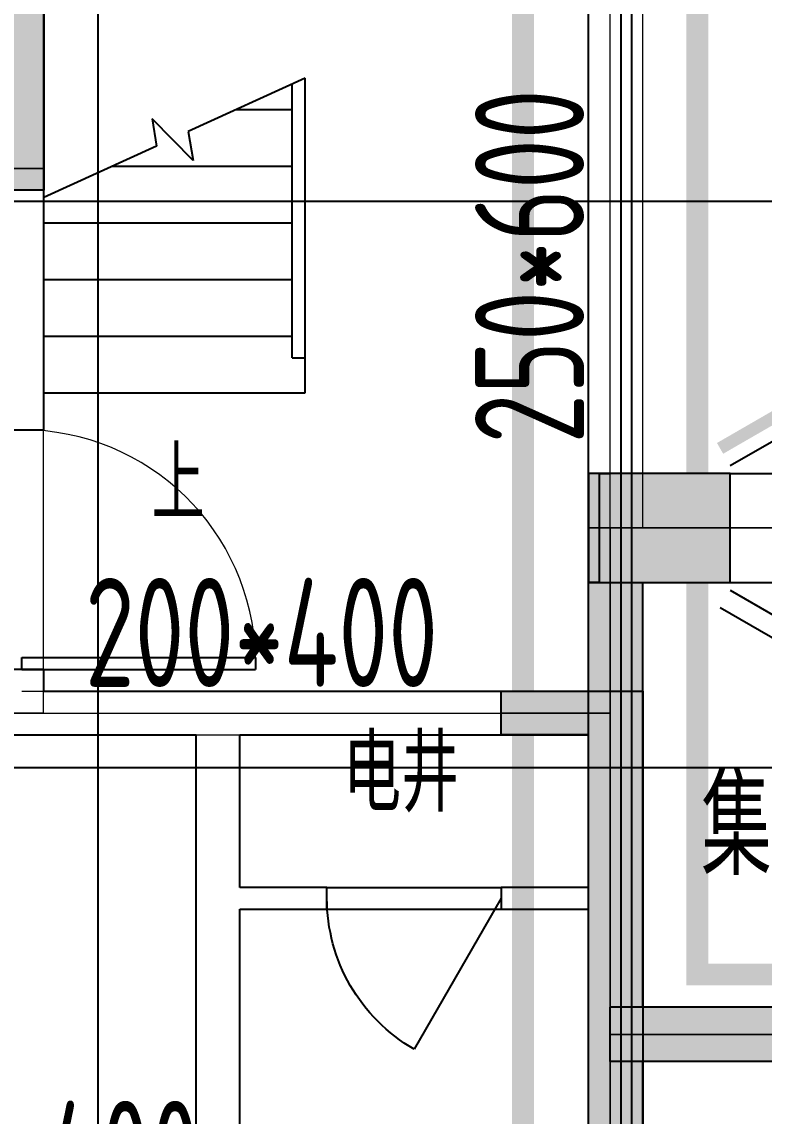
# Model space of a CAD drawing. Extents: x 369444 to 684549, y -549309 to 575337.
# Drawn here: x 420974 to 424381, y 402557 to 407579 of the extents above; entities that cross this region are included whole.
import ezdxf

# ---------------------------------------------------------------- set-up
doc = ezdxf.new("R2010")
doc.units = 0
doc.header["$LTSCALE"] = 1000
doc.header["$MEASUREMENT"] = 0
doc.linetypes.add('DASH', pattern=[0.35, 0.25, -0.1])
for name, color, linetype, lineweight, true_color in [('-1-0-1', 7, 'Continuous', 0, 0xc0c0c0), ('-1-1-2', 7, 'Continuous', 0, 0xc0c0c0), ('-2-0-1', 1, 'Continuous', 0, 0xff0000), ('-2-1-2', 9, 'Continuous', 0, 0x808080), ('1-6-1', 7, 'Continuous', 0, 0x55ff55), ('1-6-2', 7, 'Continuous', 0, 0x55ff55), ('12-6-1', 4, 'Continuous', 0, 0x00ffff), ('12-6-2', 4, 'Continuous', 0, 0x00ffff), ('12-6-5', 4, 'Continuous', 0, 0x00ffff)]:
    doc.layers.add(name, color=color, linetype=linetype, lineweight=lineweight, true_color=true_color)
for name, color, linetype in [('A-WALL-HATCH', 8, 'Continuous'), ('COLUMN', 9, 'Continuous'), ('DIM_SYMB', 3, 'Continuous'), ('DOTE', 1, 'Continuous'), ('PUB_HATCH', 8, 'Continuous'), ('STAIR', 2, 'Continuous'), ('WALL', 9, 'Continuous'), ('WINDOW', 4, 'Continuous'), ('房间名称', 72, 'Continuous'), ('防火分区线', 7, 'Continuous')]:
    doc.layers.add(name, color=color, linetype=linetype)
doc.styles.add('_TCH_DIM', font='SIMPLEX', dxfattribs={"bigfont": 'GBCBIG'})
doc.styles.add('HNSJY', font='hnsjy-07.shx', dxfattribs={"width": 0.8, "bigfont": 'hnsjy-hz.shx'})
doc.styles.add('yjkcad', font='yjkeng.shx', dxfattribs={"width": 0.7, "height": 250, "bigfont": 'yjkchn.shx'})

# ---------------------------------------------------------------- blocks, each defined once
blk = doc.blocks.new('22#loudixiayicengjksdf')
at = {"layer": 'WALL'}
h = blk.add_hatch(color=0, dxfattribs=at)
h.dxf.hatch_style = 1
h.paths.add_polyline_path([(-183057.3, -69118.8), (-183057.3, -68618.8), (-183557.3, -68618.8), (-183557.3, -69118.8)], flags=17)
h.paths.add_polyline_path([(-170857.3, -69118.8), (-170857.3, -68618.8), (-171407.3, -68618.8), (-171407.3, -69118.8)], flags=17)
h.paths.add_polyline_path([(-171407.3, -70818.8), (-171157.3, -70818.8), (-171157.3, -70418.8), (-171557.3, -70418.8), (-171557.3, -70818.8)], flags=17)
h.paths.add_polyline_path([(-183507.3, -70818.8), (-183357.3, -70818.8), (-183357.3, -70418.8), (-183757.3, -70418.8), (-183757.3, -70818.8)], flags=17)
h.paths.add_polyline_path([(-168657.3, -64218.8), (-170857.3, -64218.8), (-170857.3, -66418.8), (-170307.3, -66418.8), (-170307.3, -66618.8), (-171107.3, -66618.8), (-171107.3, -63968.8), (-168457.3, -63968.8), (-168457.3, -66618.8), (-169207.3, -66618.8), (-169207.3, -66418.8), (-168657.3, -66418.8)])
h.paths.add_polyline_path([(-179257.3, -73468.8), (-179807.3, -73468.8), (-179807.3, -73218.8), (-179257.3, -73218.8), (-178857.3, -73218.8), (-178857.3, -73468.8), (-179007.3, -73468.8), (-179007.3, -76368.8), (-180757.3, -76368.8), (-180757.3, -76118.8), (-179257.3, -76118.8)])
h.paths.add_polyline_path([(-165957.3, -64218.8), (-166607.3, -64218.8), (-166607.3, -63968.8), (-165707.3, -63968.8), (-165707.3, -65768.8), (-165957.3, -65768.8)])
h.paths.add_polyline_path([(-188307.3, -64018.8), (-188957.3, -64018.8), (-188957.3, -65568.8), (-189207.3, -65568.8), (-189207.3, -63768.8), (-188307.3, -63768.8)])
h.paths.add_polyline_path([(-173307.3, -80968.8), (-174157.3, -80968.8), (-174857.3, -80968.8), (-174857.3, -80718.8), (-174407.3, -80718.8), (-174407.3, -77518.8), (-174157.3, -77518.8), (-174157.3, -80718.8), (-173307.3, -80718.8)])
h.paths.add_polyline_path([(-180757.3, -80968.8), (-181607.3, -80968.8), (-181607.3, -80718.8), (-180757.3, -80718.8), (-180757.3, -77518.8), (-180507.3, -77518.8), (-180507.3, -80718.8), (-180057.3, -80718.8), (-180057.3, -80968.8)])
h.paths.add_polyline_path([(-175107.3, -73468.8), (-175657.3, -73468.8), (-175657.3, -76118.8), (-174157.3, -76118.8), (-174157.3, -76368.8), (-175907.3, -76368.8), (-175907.3, -73468.8), (-176057.3, -73468.8), (-176057.3, -73218.8), (-175657.3, -73218.8), (-175107.3, -73218.8)])
h.paths.add_polyline_path([(-159582.3, -72668.8), (-160057.3, -72668.8), (-160057.3, -74418.8), (-160307.3, -74418.8), (-160307.3, -72668.8), (-160407.3, -72668.8), (-160407.3, -72418.8), (-160057.3, -72418.8), (-159582.3, -72418.8)])
h.paths.add_polyline_path([(-163357.3, -80968.8), (-163657.3, -80968.8), (-164057.3, -80968.8), (-164057.3, -80718.8), (-163907.3, -80718.8), (-163907.3, -77118.8), (-163657.3, -77118.8), (-163657.3, -80718.8), (-163357.3, -80718.8)])
h.paths.add_polyline_path([(-166757.3, -80968.8), (-167782.3, -80968.8), (-168557.3, -80968.8), (-168557.3, -80718.8), (-167807.3, -80718.8), (-167807.3, -77018.8), (-167507.3, -77018.8), (-167507.3, -80718.8), (-166757.3, -80718.8)])
h.paths.add_polyline_path([(-191007.3, -75018.8), (-191007.3, -75818.8), (-193107.3, -75818.8), (-193107.3, -75568.8), (-191257.3, -75568.8), (-191257.3, -75018.8)])
h.paths.add_polyline_path([(-183307.3, -66418.8), (-184057.3, -66418.8), (-184057.3, -64018.8), (-186257.3, -64018.8), (-186257.3, -66218.8), (-185707.3, -66218.8), (-185707.3, -66418.8), (-186457.3, -66418.8), (-186457.3, -63768.8), (-183807.3, -63768.8), (-183807.3, -66168.8), (-183307.3, -66168.8)])
h.paths.add_polyline_path([(-171407.3, -73468.8), (-171857.3, -73468.8), (-171857.3, -73218.8), (-171157.3, -73218.8), (-171157.3, -76368.8), (-171407.3, -76368.8)])
h.paths.add_polyline_path([(-183057.3, -73468.8), (-183507.3, -73468.8), (-183507.3, -76368.8), (-183757.3, -76368.8), (-183757.3, -73218.8), (-183057.3, -73218.8)])
h.paths.add_polyline_path([(-187382.3, -80968.8), (-188157.3, -80968.8), (-188157.3, -80718.8), (-187407.3, -80718.8), (-187407.3, -77018.8), (-187107.3, -77018.8), (-187107.3, -80718.8), (-186357.3, -80718.8), (-186357.3, -80968.8)])
h.paths.add_polyline_path([(-191257.3, -80968.8), (-191557.3, -80968.8), (-191557.3, -80718.8), (-191257.3, -80718.8), (-191257.3, -77118.8), (-191007.3, -77118.8), (-191007.3, -80718.8), (-190857.3, -80718.8), (-190857.3, -80968.8)])
h.paths.add_polyline_path([(-194857.3, -72668.8), (-195332.3, -72668.8), (-195332.3, -72418.8), (-194857.3, -72418.8), (-194507.3, -72418.8), (-194507.3, -72668.8), (-194607.3, -72668.8), (-194607.3, -74418.8), (-194857.3, -74418.8)])
h.paths.add_polyline_path([(-157057.3, -81968.8), (-157607.3, -81968.8), (-157607.3, -81718.8), (-157357.3, -81718.8), (-157357.3, -77268.8), (-157057.3, -77268.8)])
h.paths.add_polyline_path([(-197307.3, -81968.8), (-197857.3, -81968.8), (-197857.3, -77268.8), (-197557.3, -77268.8), (-197557.3, -81718.8), (-197307.3, -81718.8)])
h.paths.add_polyline_path([(-165557.3, -72668.8), (-165957.3, -72668.8), (-165957.3, -69118.8), (-166357.3, -69118.8), (-166357.3, -68918.8), (-165707.3, -68918.8), (-165707.3, -72418.8), (-165557.3, -72418.8)])
h.paths.add_polyline_path([(-188957.3, -72668.8), (-189357.3, -72668.8), (-189357.3, -72418.8), (-189207.3, -72418.8), (-189207.3, -68918.8), (-188507.3, -68918.8), (-188507.3, -69118.8), (-188957.3, -69118.8)])
h.paths.add_polyline_path([(-160857.3, -80968.8), (-161557.3, -80968.8), (-161557.3, -80718.8), (-160857.3, -80718.8), (-160857.3, -77818.8), (-160607.3, -77818.8), (-160607.3, -80718.8), (-160607.3, -81718.8), (-160007.3, -81718.8), (-160007.3, -81968.8), (-160857.3, -81968.8)])
h.paths.add_polyline_path([(-187107.3, -71318.8), (-187107.3, -74818.8), (-187407.3, -74818.8), (-187407.3, -71318.8)])
h.paths.add_polyline_path([(-193357.3, -80968.8), (-194057.3, -80968.8), (-194057.3, -81968.8), (-194907.3, -81968.8), (-194907.3, -81718.8), (-194307.3, -81718.8), (-194307.3, -80718.8), (-194307.3, -77818.8), (-194057.3, -77818.8), (-194057.3, -80718.8), (-193357.3, -80718.8)])
h.paths.add_polyline_path([(-167507.3, -71318.8), (-167507.3, -74818.8), (-167807.3, -74818.8), (-167807.3, -71318.8)])
h.paths.add_polyline_path([(-171157.3, -80968.8), (-171507.3, -80968.8), (-171507.3, -80718.8), (-171407.3, -80718.8), (-171407.3, -77518.8), (-171157.3, -77518.8), (-171157.3, -80718.8), (-170957.3, -80718.8), (-170957.3, -80968.8)])
h.paths.add_polyline_path([(-183407.3, -80968.8), (-183757.3, -80968.8), (-183957.3, -80968.8), (-183957.3, -80718.8), (-183757.3, -80718.8), (-183757.3, -77518.8), (-183507.3, -77518.8), (-183507.3, -80718.8), (-183407.3, -80718.8)])
h.paths.add_polyline_path([(-157057.3, -75818.8), (-157757.3, -75818.8), (-157757.3, -75568.8), (-157357.3, -75568.8), (-157357.3, -72668.8), (-157732.3, -72668.8), (-157732.3, -72418.8), (-157057.3, -72418.8)])
h.paths.add_polyline_path([(-197157.3, -75818.8), (-197857.3, -75818.8), (-197857.3, -72418.8), (-197182.3, -72418.8), (-197182.3, -72668.8), (-197557.3, -72668.8), (-197557.3, -75568.8), (-197157.3, -75568.8)])
h.paths.add_polyline_path([(-163907.3, -72668.8), (-163957.3, -72668.8), (-163957.3, -72418.8), (-163657.3, -72418.8), (-163257.3, -72418.8), (-163257.3, -72668.8), (-163657.3, -72668.8), (-163657.3, -73518.8), (-163907.3, -73518.8)])
h.paths.add_polyline_path([(-190957.3, -72668.8), (-191007.3, -72668.8), (-191007.3, -73518.8), (-191257.3, -73518.8), (-191257.3, -72668.8), (-191657.3, -72668.8), (-191657.3, -72418.8), (-191257.3, -72418.8), (-190957.3, -72418.8)])
h.paths.add_polyline_path([(-161807.3, -75818.8), (-163907.3, -75818.8), (-163907.3, -75018.8), (-163657.3, -75018.8), (-163657.3, -75568.8), (-161807.3, -75568.8)])
edge = h.paths.add_edge_path()
edge.add_line((-183557.3, -66418.8), (-183557.3, -66518.8))
edge.add_line((-183557.3, -66518.8), (-183307.3, -66518.8))
edge.add_line((-183307.3, -66518.8), (-183307.3, -66418.8))
edge.add_line((-183507.3, -70818.8), (-183507.3, -71568.8))
edge.add_line((-183507.3, -71568.8), (-185557.3, -71568.8))
edge.add_line((-185557.3, -71568.8), (-185557.3, -71318.8))
edge.add_line((-185557.3, -71318.8), (-183757.3, -71318.8))
edge.add_line((-183757.3, -71318.8), (-183757.3, -70818.8))
edge.add_line((-171157.3, -70818.8), (-171157.3, -71318.8))
edge.add_line((-171157.3, -71318.8), (-169357.3, -71318.8))
edge.add_line((-169357.3, -71318.8), (-169357.3, -71568.8))
edge.add_line((-169357.3, -71568.8), (-171407.3, -71568.8))
edge.add_line((-171407.3, -71568.8), (-171407.3, -70818.8))
h.paths.add_polyline_path([(-171407.3, -71568.8), (-171157.3, -71568.8), (-171157.3, -70818.8), (-171407.3, -70818.8)], flags=16)
h.paths.add_polyline_path([(-171157.3, -71568.8), (-169357.3, -71568.8), (-169357.3, -71318.8), (-171157.3, -71318.8)], flags=16)
h.paths.add_polyline_path([(-183757.3, -71568.8), (-183507.3, -71568.8), (-183507.3, -70818.8), (-183757.3, -70818.8)], flags=16)
h.paths.add_polyline_path([(-185557.3, -71568.8), (-183757.3, -71568.8), (-183757.3, -71318.8), (-185557.3, -71318.8)], flags=16)
at = {"layer": 'WALL', "color": 0, "elevation": 14}
for points in [[(-168657.3, -64218.8), (-170857.3, -64218.8), (-170857.3, -66418.8), (-170307.3, -66418.8), (-170307.3, -66618.8), (-171107.3, -66618.8), (-171107.3, -63968.8), (-168457.3, -63968.8), (-168457.3, -66618.8), (-169207.3, -66618.8), (-169207.3, -66418.8), (-168657.3, -66418.8)], [(-165557.3, -72668.8), (-165957.3, -72668.8), (-165957.3, -69118.8), (-166357.3, -69118.8), (-166357.3, -68918.8), (-165707.3, -68918.8), (-165707.3, -72418.8), (-165557.3, -72418.8)]]:
    blk.add_lwpolyline(points, close=True, dxfattribs=at)
blk = doc.blocks.new('$DorLib2D$00000001')
for p, q in [((0.45, 0.975), (0.5, 0.975)), ((0.45, 0), (0.45, 0.975)), ((0.5, 0), (0.5, 0.975)), ((0.5, 0), (0.45, 0))]:
    blk.add_line(p, q)
at = {"lineweight": 13}
blk.add_arc((0.475, 0), 0.975, 91.4693, 180, dxfattribs=at)
blk = doc.blocks.new('$DORLIB2D$00000228')
at = {"color": 0, "lineweight": -2}
blk.add_line((0.5, 0), (0, 0.866), dxfattribs=at)
blk.add_arc((0.5, 0), 1, 120, 180, dxfattribs=at)
blk = doc.blocks.new('$DorLib2D$00000196')
at = {"color": 0}
for p, q in [((-0.5, 0.3571), (0.366, 0.8571)), ((-0.5, -0.3571), (0.366, -0.8571)), ((-0.5571, -0.4561), (0.3089, -0.9561))]:
    blk.add_line(p, q, dxfattribs=at)
at = {"color": 0, "const_width": 0.0714}
blk.add_lwpolyline([(-0.5571, 0.4561), (0.3089, 0.9561)], dxfattribs=at)

msp = doc.modelspace()

# ---------------------------------------------------------------- hatches: boundary and pattern name
at = {"layer": 'A-WALL-HATCH'}
msp.add_hatch(color=256, dxfattribs=at).paths.add_polyline_path([(424224.6, 405007), (424224.6, 405507), (423574.5, 405507), (423574.5, 405007)])
at = {"layer": 'PUB_HATCH'}
for points in [[(423624.6, 405007), (423574.6, 405007), (423694.6, 405107), (423674.6, 405507), (423624.6, 405507)], [(423824.6, 405007), (424224.6, 405007), (424224.6, 405507), (423674.6, 405507), (423694.6, 405107)], [(423774.6, 402927), (423824.6, 403057), (423824.6, 405007), (423694.6, 405107), (423574.6, 405007), (423574.6, 402907)], [(427294.8, 402807), (427294.8, 403057), (423824.6, 403057), (423774.6, 402927), (423824.6, 402807)], [(423574.6, 402507), (423824.6, 402257), (423824.6, 402807), (423774.6, 402927), (423574.6, 402907)]]:
    msp.add_hatch(color=256, dxfattribs=at).paths.add_polyline_path(points)

# ---------------------------------------------------------------- linework, layer by layer
at = {"layer": '-1-0-1', "color": 0}
for p in [(423674.3, 405256.9, -3600), (423174.3, 404406.9, -3600), (423674.3, 404406.9, -3600), (423674.3, 402931.9, -3600)]:
    msp.add_point(p, dxfattribs=at)
at = {"layer": '-1-1-2', "color": 0}
for p, q in [((423674.3, 405256.9, -3600), (423674.3, 405256.9)), ((423174.3, 404406.9, -3600), (423174.3, 404406.9)), ((423674.3, 404406.9, -3600), (423674.3, 404406.9)), ((423674.3, 402931.9, -3600), (423674.3, 402931.9))]:
    msp.add_line(p, q, dxfattribs=at)
at = {"layer": '-2-0-1', "color": 0}
for p, q in [((423674.3, 405256.9, -3600), (423674.3, 407656.9, -3600)), ((423674.3, 404406.9, -3600), (423674.3, 405256.9, -3600)), ((423674.3, 405256.9, -3600), (425549.4, 405256.9, -3600)), ((420974.3, 404406.9, -3600), (423174.3, 404406.9, -3600)), ((423174.3, 404406.9, -3600), (423674.3, 404406.9, -3600)), ((423674.3, 402931.9, -3600), (423674.3, 404406.9, -3600)), ((423674.3, 402931.9, -3600), (425549.4, 402931.9, -3600)), ((423674.3, 402406.9, -3600), (423674.3, 402931.9, -3600))]:
    msp.add_line(p, q, dxfattribs=at)
at = {"layer": '-2-1-2', "color": 0}
for p, q in [((423674.3, 405256.9), (423674.3, 407656.9)), ((423674.3, 404406.9), (423674.3, 405256.9)), ((423674.3, 405256.9), (425549.4, 405256.9)), ((420974.3, 404406.9), (423174.3, 404406.9)), ((423174.3, 404406.9), (423674.3, 404406.9)), ((423674.3, 402931.9), (423674.3, 404406.9)), ((423674.3, 402931.9), (425549.4, 402931.9)), ((423674.3, 402406.9), (423674.3, 402931.9))]:
    msp.add_line(p, q, dxfattribs=at)
at = {"layer": '1-6-1', "color": 0}
for p, q in [((421074.3, 409206.9), (421074.3, 406806.9)), ((421074.3, 406806.9, -3600), (421074.3, 409206.9, -3600)), ((421074.3, 406806.9), (420324.3, 406806.9)), ((420324.3, 406806.9, -3600), (421074.3, 406806.9, -3600)), ((421074.3, 406806.9, -3600), (421074.3, 406806.9)), ((421074.3, 406806.9), (421074.3, 406806.9, -3600)), ((423574.3, 405506.9, -3600), (423574.3, 405506.9)), ((425424.4, 405506.9, -3600), (423574.3, 405506.9, -3600)), ((423574.3, 405506.9), (425424.4, 405506.9)), ((423574.3, 405506.9, -3600), (423574.3, 404506.9, -3600)), ((423574.3, 405506.9), (423574.3, 405506.9, -3600)), ((423574.3, 404506.9), (423574.3, 405506.9)), ((423824.3, 405006.9), (423824.3, 405006.9, -3600)), ((425674.4, 405006.9), (423824.3, 405006.9)), ((423824.3, 405006.9, -3600), (425674.4, 405006.9, -3600)), ((423824.3, 405006.9), (423824.3, 404406.9)), ((423824.3, 405006.9, -3600), (423824.3, 405006.9)), ((423824.3, 404406.9, -3600), (423824.3, 405006.9, -3600)), ((423174.3, 404506.9, -3600), (423174.3, 404506.9)), ((423574.3, 404506.9, -3600), (423174.3, 404506.9, -3600)), ((423174.3, 404506.9), (423574.3, 404506.9)), ((423174.3, 404506.9, -3600), (423174.3, 404306.9, -3600)), ((423174.3, 404506.9), (423174.3, 404506.9, -3600)), ((423174.3, 404306.9), (423174.3, 404506.9)), ((423574.3, 404506.9), (423574.3, 404506.9, -3600)), ((423574.3, 404506.9, -3600), (423574.3, 404506.9)), ((423824.3, 404406.9), (423824.3, 403056.9)), ((423824.3, 404406.9, -3600), (423824.3, 404406.9)), ((423824.3, 403056.9, -3600), (423824.3, 404406.9, -3600)), ((423824.3, 404406.9), (423824.3, 404406.9, -3600)), ((423174.3, 404306.9), (423174.3, 404306.9, -3600)), ((423574.3, 404306.9), (423174.3, 404306.9)), ((423174.3, 404306.9, -3600), (423574.3, 404306.9, -3600)), ((423174.3, 404306.9, -3600), (423174.3, 404306.9)), ((423574.3, 404306.9, -3600), (423574.3, 402931.9, -3600)), ((423574.3, 404306.9), (423574.3, 404306.9, -3600)), ((423574.3, 402931.9), (423574.3, 404306.9)), ((423574.3, 404306.9, -3600), (423574.3, 404306.9)), ((423824.3, 403056.9, -3600), (423824.3, 403056.9)), ((425549.4, 403056.9, -3600), (423824.3, 403056.9, -3600)), ((423824.3, 403056.9), (425549.4, 403056.9)), ((423824.3, 403056.9), (423824.3, 403056.9, -3600)), ((423574.3, 402931.9, -3600), (423574.3, 402931.9)), ((423574.3, 402931.9, -3600), (423574.3, 402506.9, -3600)), ((423574.3, 402931.9), (423574.3, 402931.9, -3600)), ((423574.3, 402506.9), (423574.3, 402931.9)), ((423824.3, 402806.9), (423824.3, 402806.9, -3600)), ((425549.4, 402806.9), (423824.3, 402806.9)), ((423824.3, 402806.9, -3600), (425549.4, 402806.9, -3600)), ((423824.3, 402806.9), (423824.3, 402406.9)), ((423824.3, 402806.9, -3600), (423824.3, 402806.9)), ((423824.3, 402406.9, -3600), (423824.3, 402806.9, -3600))]:
    msp.add_line(p, q, dxfattribs=at)
at = {"layer": '1-6-2', "color": 0}
for p, q in [((423674.3, 405256.9), (423674.3, 405256.9, -3600)), ((425549.4, 405256.9), (423674.3, 405256.9)), ((423674.3, 405256.9, -3600), (425549.4, 405256.9, -3600)), ((423674.3, 405256.9), (423674.3, 404406.9)), ((423674.3, 405256.9, -3600), (423674.3, 405256.9)), ((423674.3, 404406.9, -3600), (423674.3, 405256.9, -3600)), ((423174.3, 404406.9), (423174.3, 404406.9, -3600)), ((423674.3, 404406.9), (423174.3, 404406.9)), ((423174.3, 404406.9, -3600), (423674.3, 404406.9, -3600)), ((423674.3, 404406.9), (423674.3, 402931.9)), ((423674.3, 404406.9, -3600), (423674.3, 404406.9)), ((423674.3, 402931.9, -3600), (423674.3, 404406.9, -3600)), ((423674.3, 404406.9, -3600), (423674.3, 404406.9)), ((423674.3, 404406.9), (423674.3, 404406.9, -3600)), ((423674.3, 402931.9), (423674.3, 402931.9, -3600)), ((425549.4, 402931.9), (423674.3, 402931.9)), ((423674.3, 402931.9, -3600), (425549.4, 402931.9, -3600)), ((423674.3, 402931.9), (423674.3, 402931.9, -3600)), ((423674.3, 402931.9), (423674.3, 402406.9)), ((423674.3, 402931.9, -3600), (423674.3, 402931.9)), ((423674.3, 402406.9, -3600), (423674.3, 402931.9, -3600))]:
    msp.add_line(p, q, dxfattribs=at)
at = {"layer": '12-6-1', "color": 0}
for p, q in [((423574.3, 405256.9), (423574.3, 407656.9)), ((423574.3, 405256.9, -600), (423574.3, 407656.9, -600)), ((423824.3, 405256.9), (423824.3, 407656.9)), ((423824.3, 405256.9, -600), (423824.3, 407656.9, -600)), ((420874.3, 406906.9), (421074.3, 406906.9)), ((421074.3, 406906.9, -400), (420874.3, 406906.9, -400)), ((421074.3, 406906.9), (421074.3, 406906.9, -400)), ((421074.3, 404406.9), (421074.3, 406906.9)), ((421074.3, 404406.9, -400), (421074.3, 406906.9, -400)), ((423574.3, 405256.9), (423824.3, 405256.9)), ((423574.3, 405256.9, -600), (423574.3, 405256.9)), ((423824.3, 405256.9, -600), (423574.3, 405256.9, -600)), ((423824.3, 405256.9), (423824.3, 405256.9, -600)), ((420974.3, 404506.9), (423174.3, 404506.9)), ((420974.3, 404506.9, -400), (423174.3, 404506.9, -400)), ((423174.3, 404506.9), (423174.3, 404306.9)), ((423174.3, 404506.9, -400), (423174.3, 404506.9)), ((423174.3, 404306.9, -400), (423174.3, 404506.9, -400)), ((420874.3, 404406.9), (421074.3, 404406.9)), ((421074.3, 404406.9, -400), (420874.3, 404406.9, -400)), ((421074.3, 404406.9), (421074.3, 404406.9, -400)), ((420974.3, 404306.9), (423174.3, 404306.9)), ((420974.3, 404306.9, -400), (423174.3, 404306.9, -400)), ((423174.3, 404306.9), (423174.3, 404306.9, -400))]:
    msp.add_line(p, q, dxfattribs=at)
at = {"layer": '12-6-2', "color": 0}
for p, q in [((423674.3, 405256.9), (423674.3, 407656.9)), ((420974.3, 404406.9), (423174.3, 404406.9))]:
    msp.add_line(p, q, dxfattribs=at)
at = {"layer": 'COLUMN', "color": 8}
for p, q in [((424224.6, 405507), (423574.5, 405507)), ((423574.5, 405507), (423574.5, 405007)), ((424224.6, 405007), (424224.6, 405507)), ((423574.5, 405007), (424224.6, 405007))]:
    msp.add_line(p, q, dxfattribs=at)
at = {"layer": 'DIM_SYMB', "elevation": 0}
msp.add_lwpolyline([(421674.5, 405747, 0, 0, 0), (421674.5, 406617, 80, 0, 0), (421674.5, 406917, 0, 0, 0)], format="xyseb", dxfattribs=at)
at = {"layer": 'DOTE', "color": 8}
for p, q in [((421324.5, 59364.2), (421324.5, 476704.8)), ((423724.5, 261807), (423724.5, 476704.8))]:
    msp.add_line(p, q, dxfattribs=at)
at = {"layer": 'DOTE', "color": 8, "lineweight": -2}
for p, q in [((377844.4, 406757), (624570.9, 406757)), ((377844.4, 404157), (624570.9, 404157))]:
    msp.add_line(p, q, dxfattribs=at)
at = {"layer": 'STAIR'}
for p, q in [((422274.5, 407320.7, 0), (421738.1, 407076, 0)), ((422214.5, 406037, 0), (422214.5, 407293.3, 0)), ((422274.5, 406037, 0), (422274.5, 407320.7, 0)), ((422274.5, 406037, 0), (422274.5, 407320.7, 0)), ((421959.5, 407177, 0), (422214.5, 407177, 0)), ((421760.4, 406942.8, 0), (421571.8, 407134.6, 0)), ((421571.8, 407134.6, 0), (421592.7, 407009.7, 0)), ((421738.1, 407076, 0), (421760.4, 406942.8, 0)), ((421592.7, 407009.7, 0), (421074.5, 406773.3, 0)), ((421389.5, 406917, 0), (422214.5, 406917, 0)), ((421074.5, 405877, 0), (421074.5, 406773.3, 0)), ((421074.5, 406657, 0), (422214.5, 406657, 0)), ((421074.5, 406397, 0), (422214.5, 406397, 0)), ((421074.5, 406137, 0), (422214.5, 406137, 0)), ((422214.5, 406037, 0), (422274.5, 406037, 0)), ((422274.5, 405877, 0), (422274.5, 406037, 0)), ((421074.5, 405877, 0), (422274.5, 405877, 0))]:
    msp.add_line(p, q, dxfattribs=at)
at = {"layer": 'WALL'}
for p, q in [((423774.5, 404407, 0), (423774.5, 409407, 0)), ((421074.5, 406907, 0), (421074.5, 409207, 0)), ((423574.5, 404507, 0), (423574.5, 409207, 0)), ((421074.5, 405707, 0), (421074.5, 406907, 0)), ((420874.5, 405707, 0), (421074.5, 405707, 0)), ((423624.6, 405507), (423674.6, 405507)), ((423624.6, 405507), (423624.6, 405007)), ((424224.6, 405507), (423674.6, 405507)), ((424224.6, 405007), (424224.6, 405507)), ((423624.6, 405007), (423574.6, 405007)), ((423574.6, 402907), (423574.6, 405007)), ((423824.6, 403057), (423824.6, 405007)), ((423824.6, 405007), (424224.6, 405007)), ((421074.5, 404607, 0), (420874.5, 404607, 0)), ((421074.5, 404507, 0), (421074.5, 404607, 0)), ((421074.5, 404507, 0), (421874.5, 404507, 0)), ((421874.5, 404507, 0), (423574.5, 404507, 0)), ((423774.5, 403607, 0), (423774.5, 404407, 0)), ((420374.3, 404307, 0), (420974.5, 404307, 0)), ((420974.5, 404307, 0), (421774.5, 404307, 0)), ((421774.5, 403607, 0), (421774.5, 404307, 0)), ((421974.5, 403607, 0), (421974.5, 404307, 0)), ((421974.5, 404307, 0), (423574.5, 404307, 0)), ((423574.5, 403607, 0), (423574.5, 404307, 0)), ((421774.5, 398007, 0), (421774.5, 403607, 0)), ((422374.5, 403607, 0), (421974.5, 403607, 0)), ((422374.5, 403507, 0), (422374.5, 403607, 0)), ((423574.5, 403607, 0), (423174.5, 403607, 0)), ((423174.5, 403607, 0), (423174.5, 403507, 0)), ((423774.5, 400907, 0), (423774.5, 403607, 0)), ((421974.5, 397807, 0), (421974.5, 403507, 0)), ((421974.5, 403507, 0), (422374.5, 403507, 0)), ((423174.5, 403507, 0), (423574.5, 403507, 0)), ((423574.5, 400907, 0), (423574.5, 403507, 0)), ((428174.5, 403057), (423674.5, 403057)), ((423674.5, 402807), (423674.5, 403057)), ((427294.8, 403057), (423824.6, 403057)), ((423574.6, 402507), (423574.6, 402907)), ((428424.5, 402807), (423674.5, 402807)), ((423824.6, 402257), (423824.6, 402807)), ((427294.8, 402807), (423824.6, 402807))]:
    msp.add_line(p, q, dxfattribs=at)
at = {"layer": 'WINDOW', "color": 0}
for p, q in [((424224.6, 405507), (425024.6, 405507)), ((424224.6, 405007), (425024.6, 405007))]:
    msp.add_line(p, q, dxfattribs=at)
at = {"layer": 'WINDOW'}
for p, q in [((422374.5, 403607, 0), (423174.5, 403607, 0)), ((422374.5, 403507, 0), (423174.5, 403507, 0))]:
    msp.add_line(p, q, dxfattribs=at)
at = {"layer": '防火分区线', "color": 130, "linetype": 'DASH', "ltscale": 8, "const_width": 100}
for points in [[(478324.6, 426257), (465574.6, 426257), (465574.6, 423442.4), (417774.5, 423406.6), (417774.5, 408842.7), (423274.5, 408842.8), (423274.5, 402407), (428674.5, 402407), (428674.5, 406442.7), (432374.5, 406442.7), (432374.5, 396756.9), (440624.5, 396756.9), (440624.5, 402156.9), (436024.6, 402156.9), (436024.6, 403807), (440674.5, 403807), (440674.5, 406106.9), (491024.6, 406106.9)], [(479124.6, 425457), (466374.6, 425457), (466374.6, 422643), (418574.5, 422607.2), (418574.5, 409642.7), (424074.5, 409642.8), (424074.5, 403207), (427874.5, 403207), (427874.5, 407242.7), (433174.5, 407242.7), (433174.5, 397556.9), (439824.5, 397556.9), (439824.5, 401356.9), (435224.6, 401356.9), (435224.6, 404607), (439874.5, 404607), (439874.5, 406906.9), (491824.6, 406906.9)]]:
    msp.add_lwpolyline(points, dxfattribs=at)
at = {"layer": '防火分区线', "color": 5, "linetype": 'DASH', "ltscale": 8, "const_width": 100}
for points in [[(491824.5, 406906.7), (439874.5, 406906.7), (439874.5, 404606.8), (435224.5, 404606.7), (435224.6, 401356.7), (439824.5, 401356.7), (439824.5, 397556.7), (433174.5, 397556.7), (433174.5, 407242.6), (427874.5, 407242.6), (427874.5, 403207), (424074.5, 403207), (424074.5, 409706.9), (418174.5, 409706.7)], [(491024.5, 406106.7), (440674.5, 406106.7), (440674.5, 403806.9), (436024.5, 403806.7), (436024.5, 402156.7), (440624.5, 402156.7), (440624.5, 396756.7), (432374.5, 396756.7), (432374.5, 406442.6), (428674.5, 406442.6), (428674.5, 402407), (423274.5, 402407), (423274.5, 408906.8), (418974.5, 408906.7)]]:
    msp.add_lwpolyline(points, dxfattribs=at)

# ---------------------------------------------------------------- block references
at = {"layer": 'WALL', "color": 8}
msp.add_blockref('22#loudixiayicengjksdf', (589531.8, 473425.8, -14), dxfattribs=at)
at = {"layer": 'WINDOW', "color": 0, "xscale": 799.9999999999995, "yscale": 799.9999999999995, "zscale": 799.9999999999995, "rotation": 359.9999988312809}
msp.add_blockref('$DorLib2D$00000196', (424624.6, 405257), dxfattribs=at)
at = {"layer": 'WINDOW'}
for name, p, xscale, yscale, zscale, rotation in [('$DorLib2D$00000001', (420974.5, 405157, 0), 1100, 1100, -1100, 270), ('$DORLIB2D$00000228', (422774.5, 403557, 0), -800, 800, 800, 180)]:
    msp.add_blockref(name, p, dxfattribs=dict(at, xscale=xscale, yscale=yscale, zscale=zscale, rotation=rotation))

# ---------------------------------------------------------------- texts
at = {"color": 2, "style": '_TCH_DIM'}
msp.add_text('集气室', height=450, rotation=0, dxfattribs=at).set_placement((424091.6, 403662.7, 0))
at = {"layer": '12-6-5', "color": 0, "insert": (423554.3, 406456.9), "char_height": 500, "attachment_point": 8, "rotation": 90, "style": 'yjkcad'}
msp.add_mtext('250*600', dxfattribs=at)
at = {"layer": '12-6-5', "color": 0, "char_height": 500, "attachment_point": 8, "style": 'yjkcad'}
for s, insert in [('200*400', (422074.3, 404526.9)), ('250*400', (420974.3, 402126.9))]:
    msp.add_mtext(s, dxfattribs=dict(at, insert=insert))
at = {"layer": 'DIM_SYMB', "color": 7, "style": '_TCH_DIM'}
msp.add_text('上', height=337.6, dxfattribs=at).set_placement((421570.2, 405292, 0))
at = {"layer": '房间名称', "style": 'HNSJY', "width": 0.8}
msp.add_text('电井', height=350, rotation=0, dxfattribs=at).set_placement((422448.7, 403954.5, 0))

doc.saveas('drawing.dxf')
